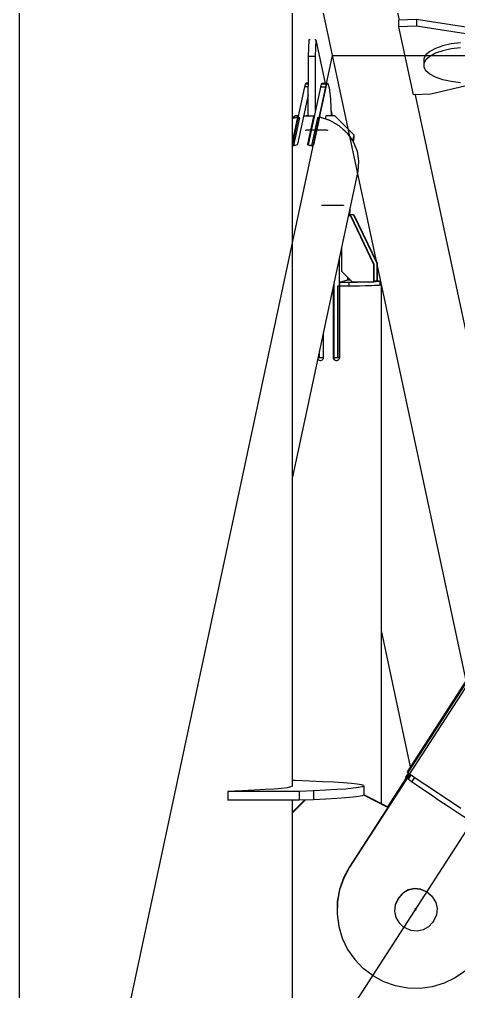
# Model space of a CAD drawing. Header units: millimetres. Extents: x 150209.93 to 150215.05, y 136675.65 to 136679.93.
# Drawn here: x 150211.2963 to 150211.3208, y 136677.6605 to 136677.7148 of the extents above; entities that cross this region are included whole.
import ezdxf

# ---------------------------------------------------------------- set-up
doc = ezdxf.new("R2010")
doc.units = ezdxf.units.MM
doc.header["$LTSCALE"] = 0.25
doc.linetypes.add('CENTER', pattern=[50.8, 31.75, -6.35, 6.35, -6.35])
doc.linetypes.add('XKITLINE00', pattern=[0])

# ---------------------------------------------------------------- blocks, each defined once
blk = doc.blocks.new('çatıı')
at = {"color": 8, "linetype": 'CENTER'}
for p, q in [((12013.58, 10006.9), (11840, 10820.27)), ((11840, 10000.27), (12370, 10820.27)), ((11840, 8951.04), (11840, 10620.27)), ((11840, 10000.27), (11927.5, 10410.27)), ((11927.5, 9590.27), (11927.5, 10410.27)), ((11927.5, 10410.27), (12282.5, 10410.27)), ((11926.02, 10389.35), (11920.04, 10389.36)), ((11924.51, 10368.38), (11930.48, 10368.36)), ((11950.75, 10171.36), (11950.62, 10171.69))]:
    blk.add_line(p, q, dxfattribs=at)
at = {"color": 8, "linetype": 'XKITLINE00'}
for p, q in [((12228.41, 10643.29), (11948.33, 10209.97)), ((11916.2, 10620.27), (11916.2, 10205.88)), ((11939.89, 10449.32), (11946.12, 10420.13)), ((11950.93, 10420.28), (11945.94, 10420.12)), ((11945.94, 10420.12), (11945.94, 10418.64)), ((11945.94, 10418.54), (11945.94, 10418.27)), ((11972.18, 10416.96), (11950.93, 10420.28)), ((11950.93, 10420.28), (11950.93, 10418.43)), ((11950.93, 10418.43), (11945.94, 10418.27)), ((11945.94, 10418.27), (11950, 10399.25)), ((11972.18, 10415.11), (11950.93, 10418.43)), ((11920.87, 10414.61), (11920.69, 10409.99)), ((11921.23, 10414.61), (11920.87, 10414.61)), ((11922.86, 10414.61), (11922.53, 10414.61)), ((11922.86, 10414.61), (11922.68, 10409.99)), ((11922.86, 10414.61), (11925.45, 10402.45)), ((11960.68, 10413.46), (11958.31, 10412.93)), ((11963.28, 10413.78), (11960.68, 10413.46)), ((11953.55, 10410.43), (11952.98, 10409.41)), ((11954.66, 10411.39), (11953.55, 10410.43)), ((11956.27, 10412.23), (11954.66, 10411.39)), ((11956.27, 10410.85), (11954.66, 10410)), ((11958.31, 10412.93), (11956.27, 10412.23)), ((11958.31, 10411.55), (11956.27, 10410.85)), ((11960.68, 10412.07), (11958.31, 10411.55)), ((11963.28, 10412.39), (11960.68, 10412.07)), ((11920.69, 10409.99), (11920.61, 10393.34)), ((11922.68, 10409.99), (11920.69, 10409.99)), ((11922.68, 10409.99), (11922.61, 10394.42)), ((11952.98, 10409.41), (11952.98, 10406.98)), ((11953.55, 10409.05), (11952.98, 10408.02)), ((11954.66, 10410), (11953.55, 10409.05)), ((11952.98, 10406.98), (11953.55, 10405.96)), ((11954.66, 10405), (11953.55, 10405.96)), ((11956.27, 10404.16), (11954.66, 10405)), ((11919.86, 10402.23), (11919.62, 10401.44)), ((11920.1, 10402.46), (11919.86, 10402.23)), ((11920.65, 10402.23), (11919.86, 10402.23)), ((11920.65, 10402.46), (11920.1, 10402.46)), ((11924.34, 10402.22), (11924.1, 10401.43)), ((11924.58, 10402.45), (11924.34, 10402.22)), ((11925.83, 10402.22), (11924.34, 10402.22)), ((11926.07, 10402.44), (11924.58, 10402.45)), ((11925.83, 10402.22), (11925.6, 10401.43)), ((11926.07, 10402.44), (11925.83, 10402.22)), ((11926.07, 10402.44), (11926.31, 10402.1)), ((11968.02, 10402.5), (11954.99, 10399.41)), ((11958.31, 10403.46), (11956.27, 10404.16)), ((11960.68, 10402.93), (11958.31, 10403.46)), ((11963.28, 10402.61), (11960.68, 10402.93)), ((11919.62, 10401.44), (11917.78, 10392.82)), ((11920.65, 10401.44), (11919.62, 10401.44)), ((11924.1, 10401.43), (11920.65, 10385.22)), ((11925.6, 10401.43), (11923.76, 10392.81)), ((11925.6, 10401.43), (11924.1, 10401.43)), ((11926.31, 10402.1), (11926.54, 10401.19)), ((11926.54, 10401.19), (11926.74, 10399.77)), ((11926.74, 10399.77), (11926.92, 10397.9)), ((11954.99, 10399.41), (11950, 10399.25)), ((11920.64, 10399.2), (11919.35, 10393.18)), ((11926.92, 10397.9), (11927.05, 10395.65)), ((11950.57, 10399.27), (11980.39, 10259.56)), ((11927.05, 10395.65), (11927.13, 10393.33)), ((11927.08, 10394.78), (11927.39, 10393.33)), ((11917.14, 10393.36), (11916.2, 10392.71)), ((11917.68, 10392.99), (11916.2, 10386.05)), ((11917.68, 10392.99), (11916.2, 10392.51)), ((11917.79, 10392.58), (11916.2, 10385.1)), ((11917.7, 10392.41), (11916.2, 10385.37)), ((11918.23, 10392.82), (11916.58, 10385.09)), ((11917.9, 10393.36), (11917.14, 10393.36)), ((11917.77, 10393.01), (11917.68, 10392.98)), ((11917.68, 10392.99), (11917.7, 10392.41)), ((11917.77, 10393.01), (11917.69, 10392.62)), ((11917.69, 10392.62), (11917.71, 10392.18)), ((11919.36, 10393.18), (11917.71, 10385.45)), ((11917.77, 10393.01), (11917.78, 10392.82)), ((11918.23, 10392.82), (11917.78, 10392.82)), ((11917.78, 10392.82), (11917.79, 10392.58)), ((11918.23, 10392.82), (11917.79, 10392.58)), ((11920.75, 10393.32), (11919.36, 10393.18)), ((11919.46, 10393.28), (11919.44, 10393.19)), ((11920.15, 10393.33), (11919.46, 10393.28)), ((11920.15, 10393.33), (11920.14, 10393.26)), ((11920.85, 10393.34), (11920.15, 10393.33)), ((11922.15, 10393.17), (11920.5, 10385.44)), ((11922.17, 10392.62), (11920.6, 10385.26)), ((11922.15, 10393.17), (11920.75, 10393.32)), ((11921.55, 10393.32), (11920.85, 10393.34)), ((11921.55, 10393.32), (11921.53, 10393.24)), ((11922.25, 10393.27), (11921.55, 10393.32)), ((11923.31, 10392.81), (11921.66, 10385.08)), ((11922.15, 10393.17), (11922.17, 10392.62)), ((11922.25, 10393.27), (11922.16, 10392.88)), ((11922.16, 10392.88), (11922.18, 10392.41)), ((11923.85, 10392.98), (11922.2, 10385.25)), ((11922.25, 10393.27), (11922.26, 10392.8)), ((11923.76, 10392.81), (11923.31, 10392.81)), ((11923.77, 10392.57), (11923.31, 10392.81)), ((11923.76, 10392.81), (11923.77, 10392.58)), ((11926.7, 10392.06), (11923.85, 10392.98)), ((11923.95, 10392.99), (11923.94, 10392.95)), ((11926.53, 10392.16), (11923.95, 10392.99)), ((11925.61, 10393.34), (11925.44, 10392.51)), ((11928.1, 10393.33), (11925.61, 10393.34)), ((11926.53, 10392.16), (11926.52, 10392.12)), ((11926.69, 10392.06), (11926.53, 10392.16)), ((11929.33, 10390.56), (11926.7, 10392.06)), ((11928.89, 10390.85), (11926.7, 10392.06)), ((11933.46, 10388.1), (11928.1, 10393.33)), ((11929.06, 10390.71), (11928.89, 10390.85)), ((11931.55, 10388.56), (11929.33, 10390.56)), ((11930.93, 10389.14), (11930.5, 10389.5)), ((11930.93, 10389.14), (11931, 10389.05)), ((11931.55, 10388.56), (11933.25, 10386.17)), ((11933.46, 10388.1), (11933.1, 10386.38)), ((11933.25, 10386.17), (11934.35, 10383.5)), ((11933.49, 10387.18), (11933.27, 10386.12)), ((11933.46, 10388.1), (11933.49, 10387.18)), ((11916.32, 10385.05), (11916.2, 10385.09)), ((11916.54, 10385.02), (11916.32, 10385.05)), ((11916.58, 10385.09), (11916.47, 10385.03)), ((11916.8, 10385.04), (11916.54, 10385.02)), ((11917.11, 10385.09), (11916.58, 10385.09)), ((11917.06, 10385.08), (11916.8, 10385.04)), ((11917.31, 10385.15), (11917.06, 10385.08)), ((11917.51, 10385.24), (11917.31, 10385.15)), ((11917.65, 10385.34), (11917.51, 10385.24)), ((11917.71, 10385.45), (11917.65, 10385.34)), ((11920.5, 10385.44), (11920.52, 10385.34)), ((11920.52, 10385.34), (11920.62, 10385.23)), ((11920.8, 10385.14), (11920.62, 10385.23)), ((11921.02, 10385.07), (11920.8, 10385.14)), ((11921.66, 10385.08), (11920.99, 10385.08)), ((11921.28, 10385.02), (11921.02, 10385.07)), ((11921.55, 10385.01), (11921.28, 10385.02)), ((11921.8, 10385.03), (11921.55, 10385.01)), ((11921.75, 10385.03), (11921.66, 10385.08)), ((11922, 10385.09), (11921.8, 10385.03)), ((11922.12, 10385.17), (11922, 10385.09)), ((11922.2, 10385.25), (11922.12, 10385.17)), ((11934.35, 10383.5), (11934.79, 10380.7)), ((11934.79, 10380.7), (11934.54, 10377.9)), ((11934.54, 10377.9), (11916.2, 10291.93)), ((11932.31, 10366.88), (11932.29, 10366.43)), ((11932.34, 10367.38), (11932.31, 10366.88)), ((11932.34, 10367.57), (11932.34, 10367.38)), ((11932.58, 10365.44), (11931.88, 10365.44)), ((11932.49, 10365.41), (11931.88, 10365.41)), ((11931.94, 10365.63), (11931.98, 10365.44)), ((11932.17, 10365.48), (11932.16, 10365.44)), ((11932.21, 10365.72), (11932.17, 10365.48)), ((11932.25, 10366.04), (11932.21, 10365.72)), ((11933.46, 10365.7), (11932.21, 10365.71)), ((11933.37, 10365.68), (11932.21, 10365.68)), ((11932.29, 10366.43), (11932.25, 10366.04)), ((11932.58, 10365.44), (11932.49, 10365.41)), ((11932.49, 10365.41), (11938.96, 10351.9)), ((11932.58, 10365.44), (11939.05, 10351.93)), ((11933.46, 10365.7), (11933.37, 10365.68)), ((11933.37, 10365.68), (11939.85, 10352.17)), ((11933.46, 10365.7), (11939.94, 10352.19)), ((11930, 10356.6), (11930, 10349.92)), ((11929.32, 10353.44), (11929.32, 10345.73)), ((11939.05, 10351.93), (11938.96, 10351.9)), ((11938.96, 10351.9), (11938.96, 10346.9)), ((11939.05, 10351.93), (11939.05, 10346.93)), ((11939.94, 10352.19), (11939.85, 10352.17)), ((11939.85, 10352.17), (11939.85, 10347.17)), ((11939.94, 10352.19), (11939.94, 10347.19)), ((11930, 10349.92), (11932.99, 10346.92)), ((11931.64, 10348.27), (11931.64, 10347.39)), ((11927.7, 10345.72), (11927.68, 10345.72)), ((11927.75, 10345.73), (11927.7, 10345.72)), ((11927.7, 10345.72), (11927.7, 10325.73)), ((11927.72, 10345.95), (11927.72, 10345.73)), ((11927.83, 10345.76), (11927.72, 10345.73)), ((11927.75, 10345.73), (11927.72, 10345.73)), ((11927.75, 10345.73), (11927.75, 10325.74)), ((11927.83, 10346.44), (11927.83, 10325.74)), ((11929.32, 10345.73), (11928.87, 10345.73)), ((11928.87, 10345.73), (11928.87, 10325.73)), ((11929.35, 10345.73), (11929.32, 10345.73)), ((11929.35, 10345.73), (11929.35, 10325.74)), ((11932.31, 10345.74), (11929.41, 10345.72)), ((11929.41, 10345.72), (11929.41, 10325.73)), ((11931.72, 10347.41), (11929.44, 10346.73)), ((11932.07, 10346.75), (11929.44, 10346.73)), ((11929.44, 10346.73), (11929.44, 10345.73)), ((11932.07, 10345.75), (11929.44, 10345.73)), ((11932.51, 10347.4), (11931.72, 10347.41)), ((11934.51, 10346.78), (11932.07, 10346.75)), ((11932.07, 10346.75), (11932.07, 10345.75)), ((11934.51, 10345.78), (11932.07, 10345.75)), ((11932.09, 10345.75), (11932.07, 10345.75)), ((11935.03, 10345.78), (11932.31, 10345.74)), ((11938.96, 10346.9), (11932.99, 10346.92)), ((11936.66, 10346.82), (11934.51, 10346.78)), ((11936.66, 10345.82), (11934.51, 10345.78)), ((11934.7, 10345.79), (11934.51, 10345.79)), ((11937.37, 10345.83), (11935.03, 10345.78)), ((11938.42, 10346.88), (11936.66, 10346.82)), ((11938.42, 10345.88), (11936.66, 10345.82)), ((11939.22, 10345.89), (11937.37, 10345.83)), ((11938.94, 10346.9), (11938.42, 10346.88)), ((11939.72, 10345.94), (11938.42, 10345.88)), ((11939.05, 10346.93), (11938.96, 10346.9)), ((11939.72, 10346.94), (11938.97, 10346.91)), ((11939.85, 10347.17), (11939.05, 10347.17)), ((11940.48, 10345.97), (11939.22, 10345.89)), ((11940.5, 10347.01), (11939.72, 10346.94)), ((11940.5, 10346.01), (11939.72, 10345.94)), ((11939.94, 10347.19), (11939.85, 10347.17)), ((11940.43, 10347.15), (11939.93, 10347.19)), ((11940.74, 10347.08), (11940.43, 10347.15)), ((11941.09, 10346.05), (11940.48, 10345.97)), ((11940.74, 10347.08), (11940.5, 10347.01)), ((11940.74, 10346.08), (11940.5, 10346.01)), ((11940.74, 10347.08), (11940.74, 10346.08)), ((11941.02, 10346.13), (11940.74, 10346.16)), ((11941.02, 10346.13), (11941.09, 10346.05)), ((11941.09, 10346.05), (11941.09, 10201.09)), ((11924.84, 10332.44), (11924.84, 10325.74)), ((11924.91, 10332.75), (11924.91, 10325.73)), ((11923.8, 10327.55), (11923.8, 10325.75)), ((11923.33, 10325.38), (11923.39, 10325.24)), ((11923.35, 10325.45), (11923.44, 10325.26)), ((11923.8, 10325.75), (11923.41, 10325.75)), ((11923.41, 10325.22), (11923.58, 10325.05)), ((11923.44, 10325.26), (11923.48, 10325.22)), ((11923.48, 10325.22), (11923.63, 10325.07)), ((11923.81, 10324.93), (11923.58, 10325.05)), ((11923.86, 10324.95), (11923.63, 10325.07)), ((11924.84, 10325.74), (11923.8, 10325.75)), ((11924.07, 10324.89), (11923.81, 10324.93)), ((11924.12, 10324.9), (11923.86, 10324.95)), ((11924.33, 10324.93), (11924.07, 10324.89)), ((11924.35, 10324.94), (11924.12, 10324.9)), ((11924.56, 10325.05), (11924.33, 10324.93)), ((11924.75, 10325.23), (11924.56, 10325.05)), ((11924.87, 10325.47), (11924.75, 10325.23)), ((11924.91, 10325.76), (11924.84, 10325.74)), ((11924.91, 10325.73), (11924.87, 10325.47)), ((11927.75, 10325.74), (11927.7, 10325.73)), ((11927.7, 10325.73), (11927.74, 10325.46)), ((11927.79, 10325.48), (11927.74, 10325.46)), ((11927.74, 10325.46), (11927.86, 10325.23)), ((11927.75, 10325.74), (11927.79, 10325.48)), ((11927.79, 10325.48), (11927.91, 10325.24)), ((11928.87, 10325.73), (11927.83, 10325.74)), ((11928.05, 10325.04), (11927.86, 10325.23)), ((11928.1, 10325.05), (11927.91, 10325.24)), ((11928.29, 10324.92), (11928.05, 10325.04)), ((11928.34, 10324.93), (11928.1, 10325.05)), ((11928.55, 10324.88), (11928.29, 10324.92)), ((11928.6, 10324.89), (11928.34, 10324.93)), ((11928.82, 10324.92), (11928.55, 10324.88)), ((11928.84, 10324.93), (11928.6, 10324.89)), ((11929.05, 10325.04), (11928.82, 10324.92)), ((11929.35, 10325.74), (11928.87, 10325.73)), ((11929.24, 10325.23), (11929.05, 10325.04)), ((11929.34, 10325.46), (11929.24, 10325.23)), ((11929.41, 10325.73), (11929.34, 10325.46)), ((11929.41, 10325.76), (11929.35, 10325.74)), ((11941.09, 10249.44), (11949.22, 10211.34)), ((11970.23, 10243.34), (11948.52, 10209.75)), ((11970.73, 10242.95), (11949.02, 10209.36)), ((11949.04, 10209.35), (11932.24, 10183.37)), ((11949.09, 10209.31), (11932.27, 10183.29)), ((11948.71, 10209.63), (11947.92, 10208.42)), ((11948.78, 10209.58), (11947.98, 10208.35)), ((11948.93, 10209.49), (11948.12, 10208.23)), ((11948.33, 10209.97), (11948.48, 10209.78)), ((11948.52, 10209.75), (11948.48, 10209.78)), ((11949.05, 10209.41), (11948.52, 10209.75)), ((11949.05, 10209.41), (11948.93, 10209.49)), ((11949.21, 10209.22), (11949.02, 10209.36)), ((11950.5, 10208.3), (11949.21, 10209.22)), ((11917.05, 10207.51), (11916.2, 10207.51)), ((11921.1, 10207.36), (11917.05, 10207.51)), ((11924.72, 10207.2), (11921.1, 10207.36)), ((11927.88, 10207.03), (11924.72, 10207.2)), ((11930.57, 10206.86), (11927.88, 10207.03)), ((11932.75, 10206.67), (11930.57, 10206.86)), ((11934.42, 10206.49), (11932.75, 10206.67)), ((11935.57, 10206.3), (11934.42, 10206.49)), ((11948.07, 10208.27), (11942.86, 10200.19)), ((11948.12, 10208.22), (11942.91, 10200.17)), ((11947.92, 10208.42), (11947.98, 10208.35)), ((11948.12, 10208.23), (11947.98, 10208.35)), ((11948.25, 10208.14), (11948.12, 10208.23)), ((11949.39, 10209.1), (11948.59, 10207.86)), ((11949.57, 10207.15), (11948.59, 10207.86)), ((11950.37, 10208.4), (11949.57, 10207.15)), ((11950.96, 10206.18), (11949.57, 10207.15)), ((11952.3, 10207.06), (11950.5, 10208.3)), ((11954.56, 10205.53), (11952.3, 10207.06)), ((11902.13, 10204.64), (11898.19, 10204.48)), ((11918.19, 10204.49), (11898.19, 10204.48)), ((11898.19, 10204.48), (11898.19, 10201.99)), ((11905.63, 10204.8), (11902.13, 10204.64)), ((11908.66, 10204.97), (11905.63, 10204.8)), ((11911.21, 10205.15), (11908.66, 10204.97)), ((11913.26, 10205.33), (11911.21, 10205.15)), ((11914.79, 10205.52), (11913.26, 10205.33)), ((11915.79, 10205.71), (11914.79, 10205.52)), ((11916.25, 10205.9), (11915.79, 10205.71)), ((11916.2, 10206.06), (11916.25, 10205.9)), ((11922.13, 10204.64), (11918.19, 10204.49)), ((11918.19, 10204.49), (11918.19, 10201.99)), ((11925.62, 10204.81), (11922.13, 10204.64)), ((11922.13, 10204.64), (11922.13, 10202.15)), ((11928.66, 10204.98), (11925.62, 10204.81)), ((11931.21, 10205.15), (11928.66, 10204.98)), ((11933.26, 10205.34), (11931.21, 10205.15)), ((11934.79, 10205.53), (11933.26, 10205.34)), ((11935.79, 10205.72), (11934.79, 10205.53)), ((11936.18, 10206.1), (11935.57, 10206.3)), ((11936.25, 10205.91), (11935.79, 10205.72)), ((11936.18, 10206.1), (11936.25, 10205.91)), ((11936.25, 10205.91), (11936.25, 10203.41)), ((11952.73, 10204.98), (11950.96, 10206.18)), ((11954.83, 10203.57), (11952.73, 10204.98)), ((11957.22, 10203.76), (11954.56, 10205.53)), ((11960.19, 10201.8), (11957.22, 10203.76)), ((11918.19, 10201.99), (11898.19, 10201.99)), ((11919.63, 10202.05), (11916.2, 10198.62)), ((11916.2, 10201.99), (11916.2, 10098.43)), ((11919.84, 10202.06), (11916.21, 10198.43)), ((11922.13, 10202.15), (11918.19, 10201.99)), ((11925.62, 10202.31), (11922.13, 10202.15)), ((11928.66, 10202.48), (11925.62, 10202.31)), ((11931.21, 10202.66), (11928.66, 10202.48)), ((11933.26, 10202.84), (11931.21, 10202.66)), ((11934.79, 10203.03), (11933.26, 10202.84)), ((11935.79, 10203.22), (11934.79, 10203.03)), ((11936.25, 10203.41), (11935.79, 10203.22)), ((11943.05, 10200.09), (11936.25, 10203.53)), ((11942.98, 10200.01), (11936.25, 10203.41)), ((11957.22, 10201.98), (11954.83, 10203.57)), ((11959.84, 10200.25), (11957.22, 10201.98)), ((11963.38, 10199.71), (11960.19, 10201.8)), ((11916.2, 10198.48), (11916.21, 10198.43)), ((11916.21, 10198.43), (11916.21, 10103.47)), ((11962.62, 10198.43), (11959.84, 10200.25)), ((11965.49, 10196.56), (11962.62, 10198.43)), ((11932.24, 10183.37), (11930.6, 10180.33)), ((11932.27, 10183.29), (11930.63, 10180.25)), ((11932.24, 10183.37), (11932.27, 10183.29)), ((11930.6, 10180.33), (11929.46, 10177.07)), ((11930.63, 10180.25), (11929.48, 10177)), ((11930.6, 10180.33), (11930.63, 10180.25)), ((11929.46, 10177.07), (11928.83, 10173.68)), ((11929.48, 10177), (11928.86, 10173.6)), ((11948.65, 10176.93), (11947.14, 10176.05)), ((11948.66, 10176.9), (11947.15, 10176.02)), ((11950.37, 10177.3), (11948.65, 10176.93)), ((11950.38, 10177.27), (11948.66, 10176.9)), ((11952.11, 10177.12), (11950.37, 10177.3)), ((11952.12, 10177.09), (11950.38, 10177.27)), ((11953.71, 10176.41), (11952.11, 10177.12)), ((11953.72, 10176.39), (11952.12, 10177.09)), ((11945.7, 10174.32), (11944.99, 10172.72)), ((11945.71, 10174.3), (11945, 10172.7)), ((11945.97, 10174.74), (11945.7, 10174.32)), ((11945.7, 10174.32), (11945.71, 10174.3)), ((11945.98, 10174.72), (11945.71, 10174.3)), ((11947.14, 10176.05), (11945.97, 10174.74)), ((11945.97, 10174.74), (11945.98, 10174.72)), ((11947.15, 10176.02), (11945.98, 10174.72)), ((11953.71, 10176.41), (11953.72, 10176.39)), ((11954.13, 10176.14), (11953.71, 10176.41)), ((11954.14, 10176.11), (11953.72, 10176.39)), ((11954.13, 10176.14), (11954.14, 10176.11)), ((11955.44, 10174.97), (11954.13, 10176.14)), ((11955.44, 10174.95), (11954.14, 10176.11)), ((11955.44, 10174.95), (11956.32, 10173.43)), ((11928.83, 10173.68), (11928.75, 10170.23)), ((11928.86, 10173.6), (11928.78, 10170.15)), ((11944.99, 10172.72), (11944.81, 10170.98)), ((11945, 10172.7), (11944.82, 10170.96)), ((11956.32, 10173.43), (11956.69, 10171.72)), ((11956.69, 10171.72), (11956.51, 10169.98)), ((11928.75, 10170.23), (11929.21, 10166.81)), ((11928.78, 10170.15), (11929.24, 10166.73)), ((11944.82, 10170.96), (11945.19, 10169.24)), ((11945.19, 10169.24), (11946.07, 10167.73)), ((11955.8, 10168.38), (11955.53, 10167.96)), ((11956.51, 10169.98), (11955.8, 10168.38)), ((11929.24, 10166.73), (11930.23, 10163.43)), ((11947.37, 10166.56), (11946.07, 10167.73)), ((11947.79, 10166.29), (11947.37, 10166.56)), ((11949.39, 10165.58), (11947.79, 10166.29)), ((11952.85, 10165.77), (11951.13, 10165.4)), ((11954.36, 10166.65), (11952.85, 10165.77)), ((11955.53, 10167.96), (11954.36, 10166.65)), ((11930.23, 10163.43), (11931.72, 10160.32)), ((11951.13, 10165.4), (11949.39, 10165.58)), ((11931.72, 10160.32), (11933.68, 10157.48)), ((11933.68, 10157.48), (11936.06, 10154.98)), ((11938.81, 10152.89), (11936.06, 10154.98)), ((11941.84, 10151.25), (11938.81, 10152.89)), ((11961.79, 10152.35), (11958.68, 10150.85)), ((11964.63, 10154.31), (11961.79, 10152.35)), ((11945.1, 10150.11), (11941.84, 10151.25)), ((11948.5, 10149.49), (11945.1, 10150.11)), ((11951.95, 10149.4), (11948.5, 10149.49)), ((11955.37, 10149.86), (11951.95, 10149.4)), ((11958.68, 10150.85), (11955.37, 10149.86))]:
    blk.add_line(p, q, dxfattribs=at)
for centre in [(11927.5, 10410.27), (11927.5, 10410.27), (11927.5, 10410.27), (11920.04, 10389.36), (11926.02, 10389.35), (11924.51, 10368.38), (11930.48, 10368.36), (11950.62, 10171.69), (11950.75, 10171.36)]:
    blk.add_circle(centre, 0.05, dxfattribs=at)

msp = doc.modelspace()

# ---------------------------------------------------------------- block references
at = {"xscale": 0.0002000170049888334, "yscale": 0.0002000170049888334, "zscale": 0.0002000170049888334}
msp.add_blockref('çatıı', (150208.928067, 136675.630592), dxfattribs=at)

doc.saveas('drawing.dxf')
